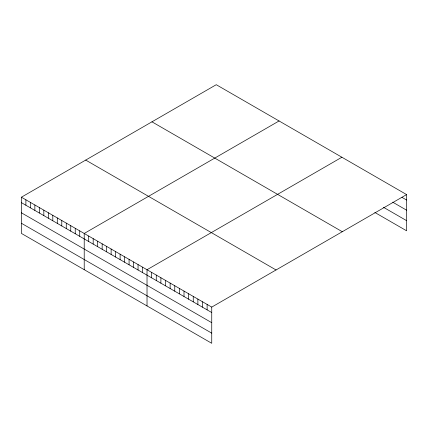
<?xml version="1.0" encoding="UTF-8"?>
<svg xmlns="http://www.w3.org/2000/svg" width="428" height="428" viewBox="0 0 428 428"><rect width="100%" height="100%" fill="white"/><g stroke="black" fill="none" stroke-linecap="round" stroke-linejoin="round"><path stroke-width="0.64" d="M406.6 194.59L211.742 307.095L211.742 343.299L21.4 233.41L21.4 197.201L216.258 84.701L406.6 194.59L406.6 230.799L374.821 212.449M279.072 120.964L84.214 233.463L84.214 269.672M341.886 157.231L147.023 269.731L147.023 305.934M401.978 197.367L406.6 200.036M392.733 202.182L406.6 210.191M383.488 207.302L406.6 220.65M151.956 121.825L342.298 231.719M85.702 160.077L276.044 269.966M21.4 197.201L211.742 307.095M21.4 202.647L211.742 312.536M21.4 212.796L211.742 322.691M21.4 223.256L211.742 333.15M207.12 304.426L207.12 309.867M202.498 301.756L202.498 307.202M197.875 299.086L197.875 304.533M193.253 296.417L193.253 301.863M188.625 293.747L188.625 299.193M184.003 291.083L184.003 296.524M179.38 288.413L179.38 293.854M174.758 285.744L174.758 291.19M170.135 283.074L170.135 288.52M165.513 280.404L165.513 285.851M160.891 277.735L160.891 283.181M156.268 275.065L156.268 280.511M151.646 272.401L151.646 277.842M142.54 267.142L142.54 272.583M138.051 264.547L138.051 269.993M133.563 261.957L133.563 267.404M129.079 259.368L129.079 264.814M124.591 256.779L124.591 262.225M120.108 254.189L120.108 259.636M115.619 251.6L115.619 257.041M111.13 249.005L111.13 254.451M106.647 246.416L106.647 251.862M102.158 243.826L102.158 249.273M97.67 241.237L97.67 246.683M93.186 238.647L93.186 244.088M88.698 236.058L88.698 241.499M79.726 230.874L79.726 236.32M75.237 228.285L75.237 233.731M70.754 225.695L70.754 231.141M66.265 223.106L66.265 228.547M61.782 220.516L61.782 225.957M57.293 217.922L57.293 223.368M52.805 215.332L52.805 220.778M48.321 212.743L48.321 218.189M43.833 210.153L43.833 215.6M39.344 207.564L39.344 213.005M34.861 204.975L34.861 210.416M30.372 202.38L30.372 207.826M25.889 199.79L25.889 205.237"/></g></svg>
